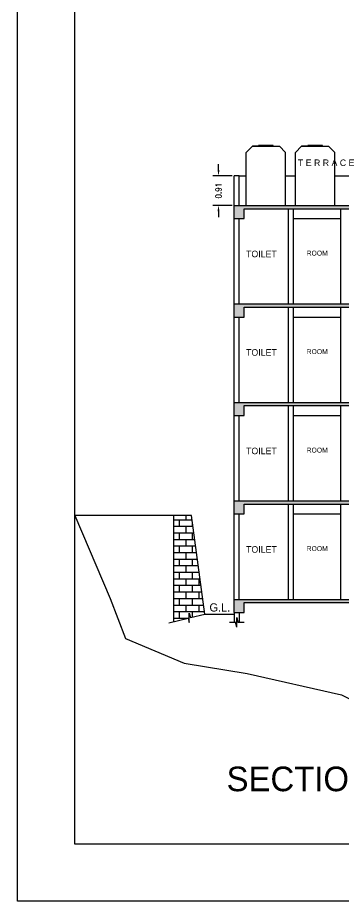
# Model space of a CAD drawing. Header units: metres. Extents: x 157 to 427, y 20 to 106.
# Drawn here: x 250.53 to 260.62, y 20.43 to 47.78 of the extents above; entities that cross this region are included whole.
import ezdxf

# ---------------------------------------------------------------- set-up
doc = ezdxf.new("R2010")
doc.units = ezdxf.units.M
doc.header["$MEASUREMENT"] = 0
doc.layers.add('BLK_1_PARAPET_HT', color=233, linetype='Continuous')
doc.styles.add('(B)SITE DIMENSION', font='GOTHIC.TTF', dxfattribs={"height": 18})
doc.styles.add('S3', font='arial.ttf', dxfattribs={"height": 225})
doc.styles.get("Standard").update_dxf_attribs({"font": 'standard'})
doc.dimstyles.new('STANDARD$0', dxfattribs={"dimscale": 100, "dimtxt": 2.5, "dimasz": 1.6, "dimexe": 2, "dimexo": 1, "dimgap": 1.5, "dimtad": 1, "dimdec": 0, "dimzin": 0, "dimdsep": 46, "dimtxsty": 'S3', "dimblk1": 'OBLIQUE', "dimblk2": 'OBLIQUE', "dimsah": 1, "dimcen": 1, "dimdle": 2, "dimclrd": 9, "dimclre": 9, "dimclrt": 7, "dimadec": 0, "dimazin": 0, "dimtfac": 1, "dimtdec": 0, "dimtofl": 0, "dimtmove": 0, "dimatfit": 3, "dimldrblk": 'OBLIQUE', "dimfxl": 1, "dimtolj": 1, "dimtzin": 0, "dimarcsym": 0})

# ---------------------------------------------------------------- blocks, each defined once
blk = doc.blocks.new('*D64')
at = {"layer": 'BLK_1_PARAPET_HT', "color": 0, "lineweight": -2}
for p, q in [((256.752, 43.063), (256.752, 43.243)), ((257.18, 42.883), (256.572, 42.883)), ((257.18, 41.968), (256.572, 41.968)), ((256.752, 41.788), (256.752, 41.608))]:
    blk.add_line(p, q, dxfattribs=at)
at = {"layer": 'BLK_1_PARAPET_HT', "color": 0}
for points in [[(256.722, 43.063), (256.782, 43.063), (256.752, 42.883)], [(256.722, 41.788), (256.782, 41.788), (256.752, 41.968)]]:
    blk.add_solid(points, dxfattribs=at)
at = {"layer": 'Defpoints', "color": 0}
for p in [(256.752, 42.883), (257.242, 42.883, 0.017), (257.242, 41.968, 0.017)]:
    blk.add_point(p, dxfattribs=at)
at = {"layer": 'BLK_1_PARAPET_HT', "color": 0, "insert": (256.752, 42.426), "char_height": 0.18, "attachment_point": 5, "rotation": 90}
blk.add_mtext('\\A1;0.91', dxfattribs=at)

msp = doc.modelspace()

# ---------------------------------------------------------------- hatches: boundary and pattern name
h = msp.add_hatch(color=256)
h.dxf.hatch_style = 1
h.paths.add_polyline_path([(262.425, 41.867), (266.998, 41.867), (266.998, 41.562), (267.303, 41.562), (267.303, 41.867), (270.047, 41.867), (270.047, 41.562), (270.352, 41.562), (270.352, 41.867), (273.401, 41.867), (273.401, 41.562), (273.706, 41.562), (273.706, 41.968), (257.242, 41.968), (257.242, 41.562), (257.547, 41.562), (257.547, 41.867), (262.12, 41.867), (262.12, 41.562), (262.425, 41.562)])
h.paths.add_polyline_path([(266.236, 41.155), (266.084, 41.155), (266.084, 41.054), (266.236, 41.054)])
h.paths.add_polyline_path([(268.675, 41.155), (268.523, 41.155), (268.523, 41.054), (268.675, 41.054)])
h.paths.add_polyline_path([(261.765, 41.155), (261.612, 41.155), (261.612, 41.054), (261.765, 41.054)])
h = msp.add_hatch(color=256)
h.dxf.hatch_style = 1
h.paths.add_polyline_path([(257.547, 38.818), (262.12, 38.818), (262.12, 38.513), (262.425, 38.513), (262.425, 38.818), (266.998, 38.818), (266.998, 38.513), (267.303, 38.513), (267.303, 38.818), (270.047, 38.818), (270.047, 38.513), (270.352, 38.513), (270.352, 38.818), (273.401, 38.818), (273.401, 38.513), (273.706, 38.513), (273.706, 38.92), (257.242, 38.92), (257.242, 38.513), (257.547, 38.513)])
h.paths.add_polyline_path([(257.547, 35.769), (262.12, 35.769), (262.12, 35.464), (262.425, 35.464), (262.425, 35.769), (266.998, 35.769), (266.998, 35.464), (267.303, 35.464), (267.303, 35.769), (270.047, 35.769), (270.047, 35.464), (270.352, 35.464), (270.352, 35.769), (273.401, 35.769), (273.401, 35.464), (273.706, 35.464), (273.706, 35.871), (257.242, 35.871), (257.242, 35.464), (257.547, 35.464)])
h = msp.add_hatch(color=256)
h.dxf.hatch_style = 1
h.paths.add_polyline_path([(273.706, 32.822), (257.242, 32.822), (257.242, 32.416), (257.547, 32.416), (257.547, 32.72), (262.12, 32.72), (262.12, 32.416), (262.425, 32.416), (262.425, 32.72), (266.998, 32.72), (266.998, 32.416), (267.303, 32.416), (267.303, 32.72), (270.047, 32.72), (270.047, 32.416), (270.352, 32.416), (270.352, 32.72), (273.401, 32.72), (273.401, 32.416), (273.706, 32.416)])
h.paths.add_polyline_path([(273.706, 29.773), (257.242, 29.773), (257.242, 29.367), (257.547, 29.367), (257.547, 29.672), (262.12, 29.672), (262.12, 29.367), (262.425, 29.367), (262.425, 29.672), (266.998, 29.672), (266.998, 29.367), (267.303, 29.367), (267.303, 29.672), (270.047, 29.672), (270.047, 29.367), (270.352, 29.367), (270.352, 29.672), (273.401, 29.672), (273.401, 29.367), (273.706, 29.367)])
h = msp.add_hatch()
h.set_pattern_fill('AR-B816,_O', color=256, scale=0.025407)
h.set_pattern_definition([(0, (-17132.26248, -76630.56525), (0, 0.2032520325), []), (90, (-17132.26248, -76630.56525), (-0.2032520325, 0.2032520325), [0.2032520325, -0.2032520325])])
h.paths.add_polyline_path([(255.917, 32.365), (255.367, 32.365), (255.367, 29.088), (255.815, 29.194), (255.847, 29.056), (255.847, 29.348), (255.88, 29.21), (256.328, 29.316)])
h.paths.add_polyline_path([(263.338, 29.672), (262.837, 29.672), (262.837, 26.039), (263.284, 26.145), (263.317, 26.007), (263.317, 26.299), (263.35, 26.161), (263.797, 26.267)])

# ---------------------------------------------------------------- linework, layer by layer
for p, q in [((257.802, 43.798, 0.017), (257.611, 43.607, 0.017)), ((257.802, 43.798, 0.017), (258.64, 43.798, 0.017)), ((257.992, 43.798, 0.017), (257.802, 43.798, 0.017)), ((258.45, 43.823, 0.017), (257.992, 43.823, 0.017)), ((257.992, 43.798, 0.017), (257.992, 43.823, 0.017)), ((258.45, 43.798, 0.017), (258.45, 43.823, 0.017)), ((258.64, 43.798, 0.017), (258.831, 43.607, 0.017)), ((259.326, 43.798, 0.017), (259.136, 43.607, 0.017)), ((259.326, 43.798, 0.017), (260.165, 43.798, 0.017)), ((259.517, 43.798, 0.017), (259.326, 43.798, 0.017)), ((259.974, 43.823, 0.017), (259.517, 43.823, 0.017)), ((259.517, 43.798, 0.017), (259.517, 43.823, 0.017)), ((259.974, 43.798, 0.017), (259.974, 43.823, 0.017)), ((260.165, 43.798, 0.017), (260.355, 43.607, 0.017)), ((257.611, 41.968, 0.017), (257.611, 43.607, 0.017)), ((258.831, 41.968, 0.017), (258.831, 43.607, 0.017)), ((259.136, 41.968, 0.017), (259.136, 43.607, 0.017)), ((260.355, 41.968, 0.017), (260.355, 43.607, 0.017)), ((257.242, 41.968, 0.017), (257.242, 42.883, 0.017)), ((257.395, 42.883, 0.017), (257.242, 42.883, 0.017)), ((257.395, 42.883, 0.017), (257.611, 42.883, 0.017)), ((257.395, 41.968, 0.017), (257.395, 42.883, 0.017)), ((258.831, 42.883, 0.017), (259.136, 42.883, 0.017)), ((260.355, 42.883, 0.017), (265.474, 42.883, 0.017)), ((257.242, 41.968, 0.017), (273.706, 41.968, 0.017)), ((257.242, 41.562, 0.017), (257.242, 41.968, 0.017)), ((257.547, 41.867, 0.017), (262.12, 41.867, 0.017)), ((257.547, 41.562, 0.017), (257.547, 41.867, 0.017)), ((258.919, 38.92, 0.017), (258.919, 41.867, 0.017)), ((259.072, 38.92, 0.017), (259.072, 41.867, 0.017)), ((260.545, 38.92, 0.017), (260.545, 41.867, 0.017)), ((257.242, 41.562, 0.017), (257.547, 41.562, 0.017)), ((257.242, 38.92, 0.017), (257.242, 41.562, 0.017)), ((257.395, 38.92, 0.017), (257.395, 41.562, 0.017)), ((259.072, 41.562, 0.017), (260.545, 41.562, 0.017)), ((257.242, 38.92, 0.017), (273.706, 38.92, 0.017)), ((257.242, 38.513, 0.017), (257.242, 38.92, 0.017)), ((257.547, 38.818, 0.017), (262.12, 38.818, 0.017)), ((257.547, 38.513, 0.017), (257.547, 38.818, 0.017)), ((258.919, 35.871, 0.017), (258.919, 38.818, 0.017)), ((259.072, 35.871, 0.017), (259.072, 38.818, 0.017)), ((260.545, 35.871, 0.017), (260.545, 38.818, 0.017)), ((257.242, 38.513, 0.017), (257.547, 38.513, 0.017)), ((257.242, 35.871, 0.017), (257.242, 38.513, 0.017)), ((257.395, 35.871, 0.017), (257.395, 38.513, 0.017)), ((259.072, 38.513, 0.017), (260.545, 38.513, 0.017)), ((257.242, 35.871, 0.017), (273.706, 35.871, 0.017)), ((257.242, 35.464, 0.017), (257.242, 35.871, 0.017)), ((257.547, 35.769, 0.017), (262.12, 35.769, 0.017)), ((257.547, 35.464, 0.017), (257.547, 35.769, 0.017)), ((258.919, 32.822, 0.017), (258.919, 35.769, 0.017)), ((259.072, 32.822, 0.017), (259.072, 35.769, 0.017)), ((260.545, 32.822, 0.017), (260.545, 35.769, 0.017)), ((257.242, 35.464, 0.017), (257.547, 35.464, 0.017)), ((257.242, 32.822, 0.017), (257.242, 35.464, 0.017)), ((257.395, 32.822, 0.017), (257.395, 35.464, 0.017)), ((259.072, 35.464, 0.017), (260.545, 35.464, 0.017)), ((257.242, 32.822, 0.017), (273.706, 32.822, 0.017)), ((257.242, 32.416, 0.017), (257.242, 32.822, 0.017)), ((257.547, 32.72, 0.017), (262.12, 32.72, 0.017)), ((257.547, 32.416, 0.017), (257.547, 32.72, 0.017)), ((258.919, 29.773, 0.017), (258.919, 32.72, 0.017)), ((259.072, 29.773, 0.017), (259.072, 32.72, 0.017)), ((260.545, 29.773, 0.017), (260.545, 32.72, 0.017)), ((255.367, 29.088, 0.017), (255.367, 32.365, 0.017)), ((255.917, 32.365, 0.017), (255.367, 32.365, 0.017)), ((256.328, 29.316, 0.017), (255.917, 32.365, 0.017)), ((257.242, 32.416, 0.017), (257.547, 32.416, 0.017)), ((257.242, 29.773, 0.017), (257.242, 32.416, 0.017)), ((257.395, 29.773, 0.017), (257.395, 32.416, 0.017)), ((259.072, 32.416, 0.017), (260.545, 32.416, 0.017)), ((257.242, 29.773, 0.017), (273.706, 29.773, 0.017)), ((257.242, 29.367, 0.017), (257.242, 29.773, 0.017)), ((257.547, 29.672, 0.017), (262.12, 29.672, 0.017)), ((257.547, 29.367, 0.017), (257.547, 29.672, 0.017)), ((256.328, 29.316, 0.017), (257.242, 29.316, 0.017)), ((257.242, 29.367, 0.017), (257.547, 29.367, 0.017)), ((257.242, 29.367, 0.017), (257.242, 29.062, 0.017)), ((257.395, 29.367, 0.017), (257.395, 29.062, 0.017)), ((257.09, 29.062, 0.017), (257.275, 29.062, 0.017)), ((257.318, 28.909, 0.017), (257.275, 29.062, 0.017)), ((257.318, 28.909, 0.017), (257.318, 29.214, 0.017)), ((257.318, 29.214, 0.017), (257.351, 29.062, 0.017)), ((257.351, 29.062, 0.017), (257.547, 29.062, 0.017))]:
    msp.add_line(p, q)
at = {"extrusion": (-0.009655, 0, 0.999953), "elevation": -2.419}
for points in [[(250.515, 105.629), (379.488, 105.629), (379.488, 20.425), (250.515, 20.425)], [(252.282, 103.862), (377.72, 103.862), (377.72, 22.193), (252.282, 22.193)]]:
    msp.add_lwpolyline(points, close=True, dxfattribs=at)
at = {"elevation": 0.017}
for points in [[(255.367, 32.365), (254.272, 32.365), (252.294, 32.365), (253.395, 29.801), (253.874, 28.558), (255.692, 27.793), (257.639, 27.474), (260.559, 26.821), (263.196, 25.53), (264.559, 25.193), (268.269, 25.221), (271.515, 25.053), (275.934, 24.645), (278.07, 25.052), (279.803, 26.267)], [(255.21, 29.05), (255.815, 29.194), (255.847, 29.056), (255.847, 29.348), (255.88, 29.21), (256.328, 29.316)]]:
    msp.add_lwpolyline(points, dxfattribs=at)

# ---------------------------------------------------------------- texts
at = {"width": 4.16857, "attachment_point": 2}
for s, insert, char_height in [('{\\fCentury Gothic|b0|i0|c0|p34;\\H0.8x;T E R R A C E}', (260.089, 43.39, 0.017), 0.25407), ('{\\fCentury Gothic|b0|i0|c0|p34;\\H0.8x;TOILET}', (258.082, 40.567, 0.017), 0.25407), ('{\\fCentury Gothic|b0|i0|c0|p34;ROOM}', (259.811, 40.567, 0.017), 0.15244), ('{\\fCentury Gothic|b0|i0|c0|p34;\\H0.8x;TOILET}', (258.082, 37.518, 0.017), 0.25407), ('{\\fCentury Gothic|b0|i0|c0|p34;ROOM}', (259.811, 37.518, 0.017), 0.15244), ('{\\fCentury Gothic|b0|i0|c0|p34;\\H0.8x;TOILET}', (258.082, 34.469, 0.017), 0.25407), ('{\\fCentury Gothic|b0|i0|c0|p34;ROOM}', (259.811, 34.469, 0.017), 0.15244), ('{\\fCentury Gothic|b0|i0|c0|p34;\\H0.8x;TOILET}', (258.082, 31.42, 0.017), 0.25407), ('{\\fCentury Gothic|b0|i0|c0|p34;ROOM}', (259.811, 31.42, 0.017), 0.15244), ('{\\fCentury Gothic|b0|i0|c0|p34;G.L.}', (256.793, 29.65, 0.017), 0.25407)]:
    msp.add_mtext(s, dxfattribs=dict(at, insert=insert, char_height=char_height))
at = {"insert": (257.002, 24.596, 6.41), "char_height": 0.7622, "width": 21.72447, "attachment_point": 1, "style": '(B)SITE DIMENSION'}
msp.add_mtext("{\\fCityBlueprint|b0|i0|c2|p2;SECTION- YY'}", dxfattribs=at)

# ---------------------------------------------------------------- dimensions: what is measured, and where the dimension line sits
at = {"layer": 'BLK_1_PARAPET_HT'}
dim = msp.add_linear_dim(base=(256.7523, 42.8831), p1=(257.2423, 41.9684, 0.0171), p2=(257.2423, 42.8831, 0.0171), angle=90, dimstyle='STANDARD$0', override={"dimscale": 1, "dimtxt": 0.18, "dimasz": 0.18, "dimexe": 0.18, "dimexo": 0.0625, "dimgap": 0.09, "dimtad": 0, "dimtoh": 1, "dimdec": 2, "dimtxsty": 'standard', "dimsah": 0, "dimcen": 0.09, "dimdle": 0, "dimclrd": 0, "dimclre": 0, "dimclrt": 0, "dimtdec": 4, "dimfxl": 7, "dimfxlon": 1}, dxfattribs=at)
dim.commit()
dim.dimension.update_dxf_attribs({"geometry": '*D64', "text_midpoint": (256.7523, 42.4257)})

doc.saveas('drawing.dxf')
